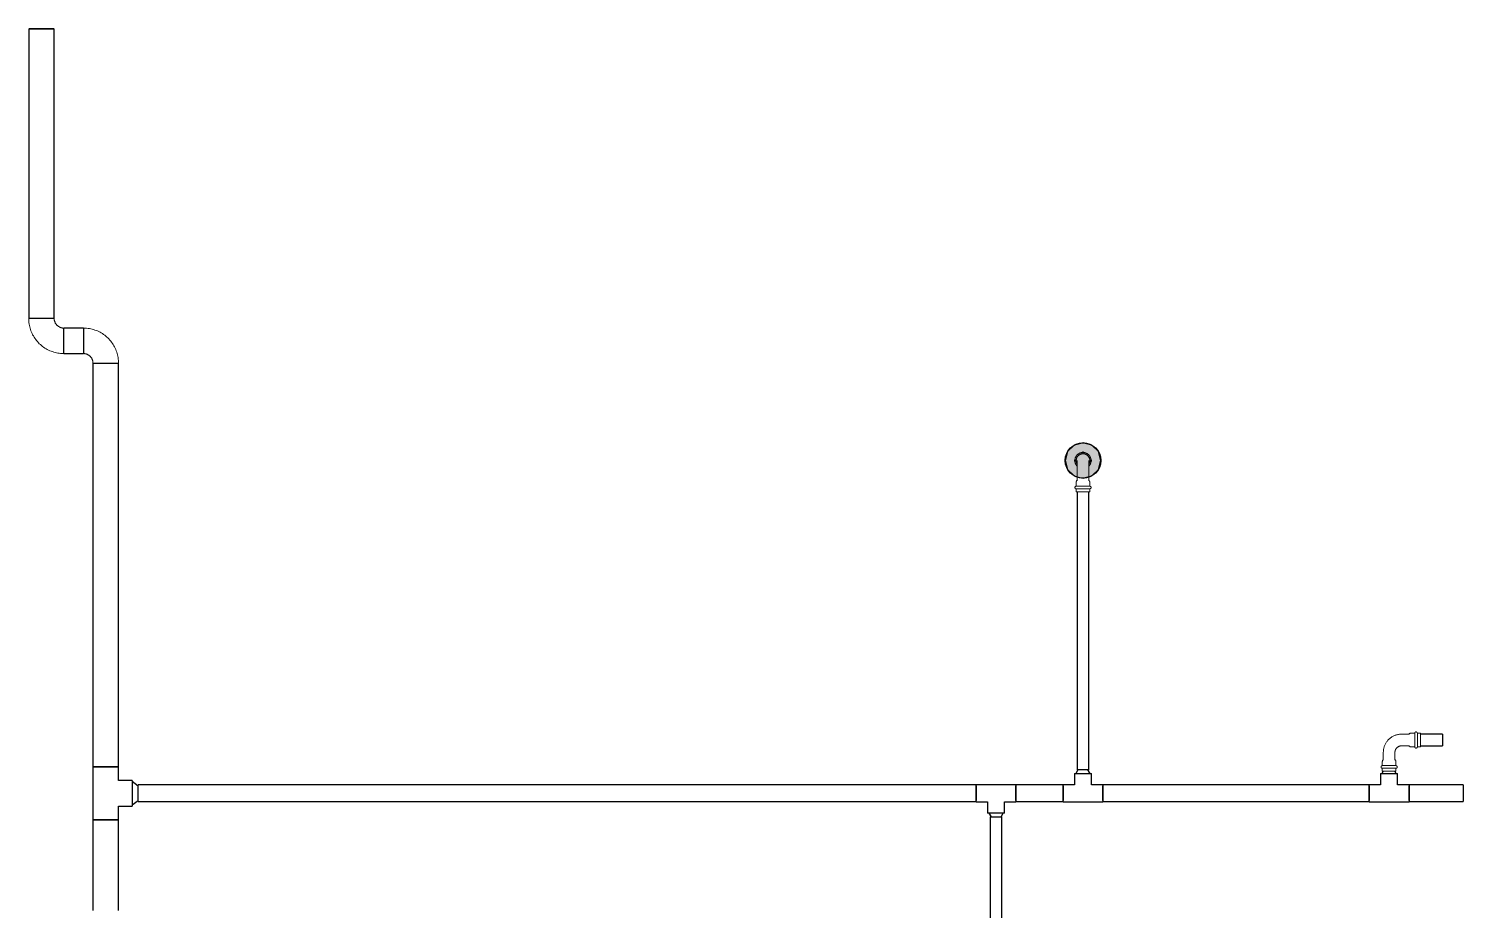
# Model space of a CAD drawing. Header units: inches. Extents: x -3327 to -1, y 8 to 1328.
# Drawn here: x -287.7 to -126, y 478.7 to 578.1 of the extents above; entities that cross this region are included whole.
import ezdxf

# ---------------------------------------------------------------- set-up
doc = ezdxf.new("R2010")
doc.units = ezdxf.units.IN
doc.header["$MEASUREMENT"] = 0
doc.layers.add('P-PIPE', color=3, linetype='Continuous', lineweight=9)
doc.layers.add('X - REF - FP', color=7, linetype='Continuous', true_color=0xb90000)

# ---------------------------------------------------------------- blocks, each defined once
blk = doc.blocks.new('Victaulic-VicPress316-Elbow 90-45deg Style P568_P571 - Standard-523083-SECOND LEVEL')
at = {"layer": 'P-PIPE'}
for p, q in [((-3178.39, 1232.42), (-3178.39, 1231.96)), ((-3178.28, 1233.46), (-3178.28, 1232.57)), ((-3176.97, 1232.57), (-3176.97, 1233.46)), ((-3176.86, 1231.96), (-3176.86, 1232.42)), ((-3177.63, 1231.96), (-3178.39, 1231.96)), ((-3178.39, 1231.67), (-3178.39, 1231.33)), ((-3177.63, 1231.67), (-3178.39, 1231.67)), ((-3178.39, 1231.33), (-3177.63, 1231.33)), ((-3176.86, 1231.96), (-3177.63, 1231.96)), ((-3176.86, 1231.67), (-3177.63, 1231.67)), ((-3177.63, 1231.33), (-3176.86, 1231.33)), ((-3176.86, 1231.33), (-3176.86, 1231.67))]:
    blk.add_line(p, q, dxfattribs=at)
at = {"layer": 'P-PIPE', "flags": 128}
for points in [[(-3177.63, 1235.77), (-3177.66, 1235.77), (-3177.7, 1235.76), (-3177.73, 1235.76), (-3177.77, 1235.76), (-3177.81, 1235.75), (-3177.84, 1235.74), (-3177.88, 1235.73), (-3177.91, 1235.72), (-3177.95, 1235.71), (-3177.98, 1235.69), (-3178.01, 1235.68), (-3178.05, 1235.66), (-3178.08, 1235.65), (-3178.11, 1235.63), (-3178.14, 1235.61), (-3178.17, 1235.59), (-3178.2, 1235.56), (-3178.23, 1235.54), (-3178.25, 1235.52), (-3178.28, 1235.49), (-3178.3, 1235.46), (-3178.33, 1235.44), (-3178.35, 1235.41), (-3178.37, 1235.38), (-3178.39, 1235.35), (-3178.41, 1235.32), (-3178.43, 1235.28), (-3178.45, 1235.25), (-3178.46, 1235.22), (-3178.48, 1235.19), (-3178.49, 1235.15), (-3178.5, 1235.12), (-3178.51, 1235.08), (-3178.52, 1235.05), (-3178.52, 1235.01), (-3178.53, 1234.97), (-3178.53, 1234.94), (-3178.54, 1234.9), (-3178.54, 1234.86), (-3178.54, 1234.83), (-3178.53, 1234.79), (-3178.53, 1234.76), (-3178.53, 1234.72), (-3178.52, 1234.68), (-3178.51, 1234.65), (-3178.5, 1234.61), (-3178.49, 1234.58), (-3178.48, 1234.54), (-3178.47, 1234.51), (-3178.45, 1234.48), (-3178.44, 1234.44), (-3178.42, 1234.41), (-3178.4, 1234.38), (-3178.38, 1234.35), (-3178.36, 1234.32), (-3178.34, 1234.29), (-3178.32, 1234.26), (-3178.29, 1234.23)], [(-3177.63, 1235.62), (-3177.66, 1235.62), (-3177.69, 1235.62), (-3177.72, 1235.62), (-3177.75, 1235.61), (-3177.78, 1235.61), (-3177.81, 1235.6), (-3177.84, 1235.59), (-3177.87, 1235.58), (-3177.9, 1235.57), (-3177.92, 1235.56), (-3177.95, 1235.55), (-3177.98, 1235.53), (-3178.01, 1235.52), (-3178.03, 1235.5), (-3178.06, 1235.49), (-3178.08, 1235.47), (-3178.11, 1235.45), (-3178.13, 1235.43), (-3178.15, 1235.41), (-3178.17, 1235.39), (-3178.2, 1235.37), (-3178.22, 1235.34), (-3178.23, 1235.32), (-3178.25, 1235.29), (-3178.27, 1235.27), (-3178.29, 1235.24), (-3178.3, 1235.22), (-3178.31, 1235.19), (-3178.33, 1235.16), (-3178.34, 1235.13), (-3178.35, 1235.1), (-3178.36, 1235.07), (-3178.37, 1235.05), (-3178.37, 1235.02), (-3178.38, 1234.99), (-3178.38, 1234.95), (-3178.39, 1234.92), (-3178.39, 1234.89), (-3178.39, 1234.86), (-3178.39, 1234.83), (-3178.39, 1234.8), (-3178.39, 1234.77), (-3178.38, 1234.74), (-3178.38, 1234.71), (-3178.37, 1234.68), (-3178.36, 1234.65), (-3178.36, 1234.62), (-3178.35, 1234.59), (-3178.33, 1234.56), (-3178.32, 1234.54), (-3178.31, 1234.51), (-3178.29, 1234.48), (-3178.28, 1234.46)], [(-3176.97, 1234.22), (-3176.95, 1234.25), (-3176.92, 1234.27), (-3176.9, 1234.3), (-3176.88, 1234.33), (-3176.86, 1234.36), (-3176.84, 1234.39), (-3176.82, 1234.42), (-3176.8, 1234.46), (-3176.79, 1234.49), (-3176.77, 1234.52), (-3176.76, 1234.56), (-3176.75, 1234.59), (-3176.74, 1234.63), (-3176.73, 1234.66), (-3176.73, 1234.7), (-3176.72, 1234.74), (-3176.72, 1234.77), (-3176.71, 1234.81), (-3176.71, 1234.85), (-3176.71, 1234.88), (-3176.72, 1234.92), (-3176.72, 1234.95), (-3176.72, 1234.99), (-3176.73, 1235.03), (-3176.74, 1235.06), (-3176.75, 1235.1), (-3176.76, 1235.13), (-3176.77, 1235.17), (-3176.78, 1235.2), (-3176.8, 1235.23), (-3176.81, 1235.27), (-3176.83, 1235.3), (-3176.85, 1235.33), (-3176.87, 1235.36), (-3176.89, 1235.39), (-3176.91, 1235.42), (-3176.93, 1235.45), (-3176.96, 1235.48), (-3176.98, 1235.5), (-3177.01, 1235.53), (-3177.04, 1235.55), (-3177.06, 1235.57), (-3177.09, 1235.6), (-3177.12, 1235.62), (-3177.15, 1235.64), (-3177.19, 1235.65), (-3177.22, 1235.67), (-3177.25, 1235.69), (-3177.29, 1235.7), (-3177.32, 1235.71), (-3177.35, 1235.73), (-3177.39, 1235.74), (-3177.42, 1235.74), (-3177.46, 1235.75), (-3177.5, 1235.76), (-3177.53, 1235.76), (-3177.57, 1235.77), (-3177.61, 1235.77), (-3177.63, 1235.77)], [(-3176.96, 1234.47), (-3176.95, 1234.49), (-3176.94, 1234.52), (-3176.92, 1234.55), (-3176.91, 1234.58), (-3176.9, 1234.61), (-3176.89, 1234.64), (-3176.88, 1234.66), (-3176.88, 1234.69), (-3176.87, 1234.72), (-3176.87, 1234.75), (-3176.86, 1234.79), (-3176.86, 1234.82), (-3176.86, 1234.85), (-3176.86, 1234.88), (-3176.86, 1234.91), (-3176.86, 1234.94), (-3176.87, 1234.97), (-3176.87, 1235), (-3176.88, 1235.03), (-3176.89, 1235.06), (-3176.89, 1235.09), (-3176.9, 1235.12), (-3176.92, 1235.15), (-3176.93, 1235.17), (-3176.94, 1235.2), (-3176.96, 1235.23), (-3176.97, 1235.25), (-3176.99, 1235.28), (-3177.01, 1235.31), (-3177.02, 1235.33), (-3177.04, 1235.35), (-3177.06, 1235.38), (-3177.09, 1235.4), (-3177.11, 1235.42), (-3177.13, 1235.44), (-3177.15, 1235.46), (-3177.18, 1235.48), (-3177.2, 1235.5), (-3177.23, 1235.51), (-3177.26, 1235.53), (-3177.28, 1235.54), (-3177.31, 1235.55), (-3177.34, 1235.57), (-3177.37, 1235.58), (-3177.4, 1235.59), (-3177.43, 1235.6), (-3177.46, 1235.6), (-3177.49, 1235.61), (-3177.52, 1235.61), (-3177.55, 1235.62), (-3177.58, 1235.62), (-3177.61, 1235.62), (-3177.63, 1235.62)], [(-3178.28, 1234.85), (-3178.28, 1234.85), (-3178.28, 1234.85), (-3178.28, 1234.84), (-3178.28, 1234.84), (-3178.28, 1234.83), (-3178.28, 1234.81), (-3178.28, 1234.8), (-3178.28, 1234.78), (-3178.28, 1234.77), (-3178.28, 1234.74), (-3178.28, 1234.72), (-3178.28, 1234.7), (-3178.28, 1234.67), (-3178.28, 1234.64), (-3178.28, 1234.61), (-3178.28, 1234.58), (-3178.28, 1234.55), (-3178.28, 1234.51), (-3178.28, 1234.47), (-3178.28, 1234.43), (-3178.28, 1234.39), (-3178.28, 1234.35), (-3178.28, 1234.31), (-3178.28, 1234.26), (-3178.28, 1234.21), (-3178.28, 1234.17), (-3178.28, 1234.12), (-3178.28, 1234.07), (-3178.28, 1234.02), (-3178.28, 1233.97), (-3178.28, 1233.91), (-3178.28, 1233.86), (-3178.28, 1233.81), (-3178.28, 1233.75), (-3178.28, 1233.7), (-3178.28, 1233.64), (-3178.28, 1233.59), (-3178.28, 1233.53), (-3178.28, 1233.48), (-3178.28, 1233.46)], [(-3176.97, 1233.46), (-3176.97, 1233.52), (-3176.97, 1233.57), (-3176.97, 1233.63), (-3176.97, 1233.68), (-3176.97, 1233.74), (-3176.97, 1233.79), (-3176.97, 1233.85), (-3176.97, 1233.9), (-3176.97, 1233.95), (-3176.97, 1234), (-3176.97, 1234.06), (-3176.97, 1234.11), (-3176.97, 1234.15), (-3176.97, 1234.2), (-3176.97, 1234.25), (-3176.97, 1234.29), (-3176.97, 1234.34), (-3176.97, 1234.38), (-3176.97, 1234.42), (-3176.97, 1234.46), (-3176.97, 1234.5), (-3176.97, 1234.54), (-3176.97, 1234.57), (-3176.97, 1234.6), (-3176.97, 1234.63), (-3176.97, 1234.66), (-3176.97, 1234.69), (-3176.97, 1234.72), (-3176.97, 1234.74), (-3176.97, 1234.76), (-3176.97, 1234.78), (-3176.97, 1234.8), (-3176.97, 1234.81), (-3176.97, 1234.82), (-3176.97, 1234.83), (-3176.97, 1234.84), (-3176.97, 1234.85), (-3176.97, 1234.85), (-3176.97, 1234.85), (-3176.97, 1234.85)], [(-3178.39, 1232.42), (-3178.39, 1232.43), (-3178.39, 1232.44), (-3178.39, 1232.45), (-3178.39, 1232.46), (-3178.39, 1232.47), (-3178.38, 1232.48), (-3178.38, 1232.49), (-3178.38, 1232.5), (-3178.37, 1232.51), (-3178.37, 1232.52), (-3178.37, 1232.53), (-3178.36, 1232.54), (-3178.36, 1232.55), (-3178.35, 1232.56), (-3178.34, 1232.57), (-3178.34, 1232.58), (-3178.33, 1232.59), (-3178.32, 1232.6), (-3178.32, 1232.6), (-3178.31, 1232.61), (-3178.3, 1232.62), (-3178.29, 1232.63), (-3178.28, 1232.63), (-3178.28, 1232.63)], [(-3176.97, 1232.63), (-3176.96, 1232.63), (-3176.95, 1232.62), (-3176.94, 1232.61), (-3176.93, 1232.61), (-3176.93, 1232.6), (-3176.92, 1232.59), (-3176.91, 1232.58), (-3176.91, 1232.57), (-3176.9, 1232.56), (-3176.9, 1232.55), (-3176.89, 1232.54), (-3176.89, 1232.53), (-3176.88, 1232.52), (-3176.88, 1232.51), (-3176.87, 1232.5), (-3176.87, 1232.49), (-3176.87, 1232.48), (-3176.86, 1232.47), (-3176.86, 1232.46), (-3176.86, 1232.45), (-3176.86, 1232.44), (-3176.86, 1232.43), (-3176.86, 1232.42), (-3176.86, 1232.42)], [(-3178.39, 1231.67), (-3178.4, 1231.67), (-3178.4, 1231.67), (-3178.41, 1231.67), (-3178.41, 1231.68), (-3178.42, 1231.68), (-3178.43, 1231.68), (-3178.43, 1231.68), (-3178.44, 1231.68), (-3178.44, 1231.68), (-3178.45, 1231.68), (-3178.45, 1231.69), (-3178.46, 1231.69), (-3178.46, 1231.69), (-3178.47, 1231.7), (-3178.47, 1231.7), (-3178.48, 1231.7), (-3178.48, 1231.71), (-3178.49, 1231.71), (-3178.49, 1231.71), (-3178.5, 1231.72), (-3178.5, 1231.72), (-3178.5, 1231.73), (-3178.51, 1231.73), (-3178.51, 1231.74), (-3178.51, 1231.74), (-3178.52, 1231.75), (-3178.52, 1231.75), (-3178.52, 1231.76), (-3178.52, 1231.76), (-3178.53, 1231.77), (-3178.53, 1231.77), (-3178.53, 1231.78), (-3178.53, 1231.78), (-3178.53, 1231.79), (-3178.53, 1231.79), (-3178.54, 1231.8), (-3178.54, 1231.81), (-3178.54, 1231.81), (-3178.54, 1231.82), (-3178.54, 1231.82), (-3178.54, 1231.83), (-3178.54, 1231.83), (-3178.54, 1231.84), (-3178.53, 1231.85), (-3178.53, 1231.85), (-3178.53, 1231.86), (-3178.53, 1231.86), (-3178.53, 1231.87), (-3178.53, 1231.87), (-3178.52, 1231.88), (-3178.52, 1231.88), (-3178.52, 1231.89), (-3178.52, 1231.89), (-3178.51, 1231.9), (-3178.51, 1231.9), (-3178.51, 1231.91), (-3178.5, 1231.91), (-3178.5, 1231.92), (-3178.49, 1231.92), (-3178.49, 1231.93), (-3178.49, 1231.93), (-3178.48, 1231.93), (-3178.48, 1231.94), (-3178.47, 1231.94), (-3178.47, 1231.94), (-3178.46, 1231.95), (-3178.46, 1231.95), (-3178.45, 1231.95), (-3178.45, 1231.95), (-3178.44, 1231.96), (-3178.43, 1231.96), (-3178.43, 1231.96), (-3178.42, 1231.96), (-3178.42, 1231.96), (-3178.41, 1231.96), (-3178.41, 1231.96), (-3178.4, 1231.96), (-3178.39, 1231.96), (-3178.39, 1231.96)], [(-3177.63, 1231.96), (-3177.66, 1231.96), (-3177.69, 1231.96), (-3177.72, 1231.96), (-3177.75, 1231.96), (-3177.78, 1231.96), (-3177.81, 1231.96), (-3177.84, 1231.96), (-3177.87, 1231.96), (-3177.9, 1231.96), (-3177.92, 1231.96), (-3177.95, 1231.96), (-3177.98, 1231.96), (-3178.01, 1231.96), (-3178.03, 1231.96), (-3178.06, 1231.96), (-3178.08, 1231.96), (-3178.11, 1231.96), (-3178.13, 1231.96), (-3178.15, 1231.96), (-3178.17, 1231.96), (-3178.2, 1231.96), (-3178.22, 1231.96), (-3178.23, 1231.96), (-3178.25, 1231.96), (-3178.27, 1231.96), (-3178.29, 1231.96), (-3178.3, 1231.96), (-3178.31, 1231.96), (-3178.33, 1231.96), (-3178.34, 1231.96), (-3178.35, 1231.96), (-3178.36, 1231.96), (-3178.37, 1231.96), (-3178.37, 1231.96), (-3178.38, 1231.96), (-3178.38, 1231.96), (-3178.39, 1231.96), (-3178.39, 1231.96), (-3178.39, 1231.96), (-3178.39, 1231.96)], [(-3178.39, 1231.96), (-3178.39, 1231.96), (-3178.39, 1231.96), (-3178.39, 1231.96), (-3178.38, 1231.96), (-3178.38, 1231.96), (-3178.37, 1231.96), (-3178.36, 1231.96), (-3178.35, 1231.96)], [(-3178.35, 1231.67), (-3178.36, 1231.67), (-3178.37, 1231.67), (-3178.37, 1231.67), (-3178.38, 1231.67), (-3178.38, 1231.67), (-3178.39, 1231.67), (-3178.39, 1231.67), (-3178.39, 1231.67), (-3178.39, 1231.67)], [(-3178.39, 1231.67), (-3178.39, 1231.67), (-3178.39, 1231.67), (-3178.39, 1231.67), (-3178.38, 1231.67), (-3178.38, 1231.67), (-3178.37, 1231.67), (-3178.36, 1231.67), (-3178.35, 1231.67), (-3178.34, 1231.67), (-3178.33, 1231.67), (-3178.32, 1231.67), (-3178.3, 1231.67), (-3178.29, 1231.67), (-3178.27, 1231.67), (-3178.26, 1231.67), (-3178.24, 1231.67), (-3178.22, 1231.67), (-3178.2, 1231.67), (-3178.18, 1231.67), (-3178.16, 1231.67), (-3178.14, 1231.67), (-3178.11, 1231.67), (-3178.09, 1231.67), (-3178.06, 1231.67), (-3178.04, 1231.67), (-3178.01, 1231.67), (-3177.99, 1231.67), (-3177.96, 1231.67), (-3177.93, 1231.67), (-3177.9, 1231.67), (-3177.87, 1231.67), (-3177.84, 1231.67), (-3177.82, 1231.67), (-3177.79, 1231.67), (-3177.76, 1231.67), (-3177.72, 1231.67), (-3177.69, 1231.67), (-3177.66, 1231.67), (-3177.63, 1231.67), (-3177.63, 1231.67)], [(-3176.86, 1231.96), (-3176.86, 1231.96), (-3176.86, 1231.96), (-3176.86, 1231.96), (-3176.87, 1231.96), (-3176.87, 1231.96), (-3176.88, 1231.96), (-3176.89, 1231.96), (-3176.9, 1231.96), (-3176.91, 1231.96), (-3176.92, 1231.96), (-3176.93, 1231.96), (-3176.95, 1231.96), (-3176.96, 1231.96), (-3176.98, 1231.96), (-3176.99, 1231.96), (-3177.01, 1231.96), (-3177.03, 1231.96), (-3177.05, 1231.96), (-3177.07, 1231.96), (-3177.09, 1231.96), (-3177.11, 1231.96), (-3177.14, 1231.96), (-3177.16, 1231.96), (-3177.19, 1231.96), (-3177.21, 1231.96), (-3177.24, 1231.96), (-3177.26, 1231.96), (-3177.29, 1231.96), (-3177.32, 1231.96), (-3177.35, 1231.96), (-3177.38, 1231.96), (-3177.41, 1231.96), (-3177.43, 1231.96), (-3177.46, 1231.96), (-3177.49, 1231.96), (-3177.53, 1231.96), (-3177.56, 1231.96), (-3177.59, 1231.96), (-3177.62, 1231.96), (-3177.63, 1231.96)], [(-3177.63, 1231.67), (-3177.59, 1231.67), (-3177.56, 1231.67), (-3177.53, 1231.67), (-3177.5, 1231.67), (-3177.47, 1231.67), (-3177.44, 1231.67), (-3177.41, 1231.67), (-3177.38, 1231.67), (-3177.35, 1231.67), (-3177.33, 1231.67), (-3177.3, 1231.67), (-3177.27, 1231.67), (-3177.24, 1231.67), (-3177.22, 1231.67), (-3177.19, 1231.67), (-3177.17, 1231.67), (-3177.14, 1231.67), (-3177.12, 1231.67), (-3177.1, 1231.67), (-3177.08, 1231.67), (-3177.05, 1231.67), (-3177.03, 1231.67), (-3177.02, 1231.67), (-3177, 1231.67), (-3176.98, 1231.67), (-3176.96, 1231.67), (-3176.95, 1231.67), (-3176.94, 1231.67), (-3176.92, 1231.67), (-3176.91, 1231.67), (-3176.9, 1231.67), (-3176.89, 1231.67), (-3176.88, 1231.67), (-3176.88, 1231.67), (-3176.87, 1231.67), (-3176.87, 1231.67), (-3176.86, 1231.67), (-3176.86, 1231.67), (-3176.86, 1231.67), (-3176.86, 1231.67)], [(-3176.9, 1231.96), (-3176.89, 1231.96), (-3176.88, 1231.96), (-3176.88, 1231.96), (-3176.87, 1231.96), (-3176.87, 1231.96), (-3176.86, 1231.96), (-3176.86, 1231.96), (-3176.86, 1231.96), (-3176.86, 1231.96)], [(-3176.86, 1231.67), (-3176.86, 1231.67), (-3176.86, 1231.67), (-3176.86, 1231.67), (-3176.87, 1231.67), (-3176.87, 1231.67), (-3176.88, 1231.67), (-3176.89, 1231.67), (-3176.9, 1231.67)], [(-3176.86, 1231.96), (-3176.85, 1231.96), (-3176.85, 1231.96), (-3176.84, 1231.96), (-3176.84, 1231.96), (-3176.83, 1231.96), (-3176.82, 1231.96), (-3176.82, 1231.96), (-3176.81, 1231.96), (-3176.81, 1231.96), (-3176.8, 1231.95), (-3176.8, 1231.95), (-3176.79, 1231.95), (-3176.79, 1231.95), (-3176.78, 1231.94), (-3176.78, 1231.94), (-3176.77, 1231.94), (-3176.77, 1231.93), (-3176.76, 1231.93), (-3176.76, 1231.92), (-3176.75, 1231.92), (-3176.75, 1231.92), (-3176.75, 1231.91), (-3176.74, 1231.91), (-3176.74, 1231.9), (-3176.74, 1231.9), (-3176.73, 1231.89), (-3176.73, 1231.89), (-3176.73, 1231.88), (-3176.73, 1231.88), (-3176.72, 1231.87), (-3176.72, 1231.87), (-3176.72, 1231.86), (-3176.72, 1231.85), (-3176.72, 1231.85), (-3176.72, 1231.84), (-3176.71, 1231.84), (-3176.71, 1231.83), (-3176.71, 1231.83), (-3176.71, 1231.82), (-3176.71, 1231.81), (-3176.71, 1231.81), (-3176.71, 1231.8), (-3176.71, 1231.8), (-3176.72, 1231.79), (-3176.72, 1231.79), (-3176.72, 1231.78), (-3176.72, 1231.77), (-3176.72, 1231.77), (-3176.72, 1231.76), (-3176.73, 1231.76), (-3176.73, 1231.75), (-3176.73, 1231.75), (-3176.73, 1231.74), (-3176.74, 1231.74), (-3176.74, 1231.73), (-3176.74, 1231.73), (-3176.75, 1231.72), (-3176.75, 1231.72), (-3176.76, 1231.72), (-3176.76, 1231.71), (-3176.76, 1231.71), (-3176.77, 1231.7), (-3176.77, 1231.7), (-3176.78, 1231.7), (-3176.78, 1231.69), (-3176.79, 1231.69), (-3176.79, 1231.69), (-3176.8, 1231.69), (-3176.8, 1231.68), (-3176.81, 1231.68), (-3176.82, 1231.68), (-3176.82, 1231.68), (-3176.83, 1231.68), (-3176.83, 1231.68), (-3176.84, 1231.67), (-3176.84, 1231.67), (-3176.85, 1231.67), (-3176.86, 1231.67), (-3176.86, 1231.67)]]:
    blk.add_lwpolyline(points, dxfattribs=at)
blk = doc.blocks.new('Victaulic-VicPress316-Elbow 90-45deg Style P568_P571 - Standard-V1-SECOND LEVEL')
at = {"layer": 'P-PIPE'}
for p, q in [((-0.77, 3.52), (-0.77, 3.18)), ((0.77, 3.52), (-0.77, 3.52)), ((0.77, 3.18), (0.77, 3.52)), ((-0.77, 3.18), (0.77, 3.18)), ((-0.77, 2.89), (-0.77, 2.44)), ((-0.77, 2.89), (0.77, 2.89)), ((-0.66, 2.28), (-0.66, 1.39)), ((0.66, 1.39), (0.66, 2.28)), ((0.77, 2.44), (0.77, 2.89)), ((-3.18, 0.77), (-3.52, 0.77)), ((-3.52, 0.77), (-3.52, -0.77)), ((-3.18, -0.77), (-3.18, 0.77)), ((-2.44, 0.77), (-2.89, 0.77)), ((-2.89, -0.77), (-2.89, 0.77)), ((-1.39, 0.66), (-2.28, 0.66)), ((-3.52, -0.77), (-3.18, -0.77)), ((-2.89, -0.77), (-2.44, -0.77)), ((-2.28, -0.66), (-1.39, -0.66))]:
    blk.add_line(p, q, dxfattribs=at)
at = {"layer": 'P-PIPE', "flags": 128}
for points in [[(-0.77, 2.89), (-0.77, 2.89), (-0.78, 2.89), (-0.78, 2.89), (-0.79, 2.89), (-0.8, 2.89), (-0.8, 2.89), (-0.81, 2.9), (-0.81, 2.9), (-0.82, 2.9), (-0.82, 2.9), (-0.83, 2.9), (-0.83, 2.91), (-0.84, 2.91), (-0.84, 2.91), (-0.85, 2.92), (-0.85, 2.92), (-0.86, 2.92), (-0.86, 2.93), (-0.87, 2.93), (-0.87, 2.93), (-0.87, 2.94), (-0.88, 2.94), (-0.88, 2.95), (-0.89, 2.95), (-0.89, 2.96), (-0.89, 2.96), (-0.89, 2.97), (-0.9, 2.97), (-0.9, 2.98), (-0.9, 2.98), (-0.9, 2.99), (-0.91, 2.99), (-0.91, 3), (-0.91, 3.01), (-0.91, 3.01), (-0.91, 3.02), (-0.91, 3.02), (-0.91, 3.03), (-0.91, 3.03), (-0.91, 3.04), (-0.91, 3.05), (-0.91, 3.05), (-0.91, 3.06), (-0.91, 3.06), (-0.91, 3.07), (-0.91, 3.07), (-0.91, 3.08), (-0.9, 3.09), (-0.9, 3.09), (-0.9, 3.1), (-0.9, 3.1), (-0.89, 3.11), (-0.89, 3.11), (-0.89, 3.12), (-0.88, 3.12), (-0.88, 3.13), (-0.88, 3.13), (-0.87, 3.14), (-0.87, 3.14), (-0.86, 3.14), (-0.86, 3.15), (-0.86, 3.15), (-0.85, 3.15), (-0.85, 3.16), (-0.84, 3.16), (-0.84, 3.16), (-0.83, 3.17), (-0.83, 3.17), (-0.82, 3.17), (-0.82, 3.17), (-0.81, 3.17), (-0.8, 3.18), (-0.8, 3.18), (-0.79, 3.18), (-0.79, 3.18), (-0.78, 3.18), (-0.78, 3.18), (-0.77, 3.18), (-0.77, 3.18)], [(0.77, 3.18), (0.77, 3.18), (0.76, 3.18), (0.76, 3.18), (0.76, 3.18), (0.75, 3.18), (0.74, 3.18), (0.74, 3.18), (0.73, 3.18), (0.72, 3.18), (0.71, 3.18), (0.69, 3.18), (0.68, 3.18), (0.67, 3.18), (0.65, 3.18), (0.63, 3.18), (0.61, 3.18), (0.6, 3.18), (0.58, 3.18), (0.56, 3.18), (0.53, 3.18), (0.51, 3.18), (0.49, 3.18), (0.46, 3.18), (0.44, 3.18), (0.41, 3.18), (0.39, 3.18), (0.36, 3.18), (0.33, 3.18), (0.31, 3.18), (0.28, 3.18), (0.25, 3.18), (0.22, 3.18), (0.19, 3.18), (0.16, 3.18), (0.13, 3.18), (0.1, 3.18), (0.07, 3.18), (0.04, 3.18), (0.01, 3.18), (-0.02, 3.18), (-0.05, 3.18), (-0.08, 3.18), (-0.11, 3.18), (-0.14, 3.18), (-0.17, 3.18), (-0.2, 3.18), (-0.23, 3.18), (-0.26, 3.18), (-0.29, 3.18), (-0.32, 3.18), (-0.35, 3.18), (-0.37, 3.18), (-0.4, 3.18), (-0.43, 3.18), (-0.45, 3.18), (-0.48, 3.18), (-0.5, 3.18), (-0.52, 3.18), (-0.54, 3.18), (-0.57, 3.18), (-0.59, 3.18), (-0.6, 3.18), (-0.62, 3.18), (-0.64, 3.18), (-0.66, 3.18), (-0.67, 3.18), (-0.69, 3.18), (-0.7, 3.18), (-0.71, 3.18), (-0.72, 3.18), (-0.73, 3.18), (-0.74, 3.18), (-0.75, 3.18), (-0.75, 3.18), (-0.76, 3.18), (-0.76, 3.18), (-0.77, 3.18), (-0.77, 3.18), (-0.77, 3.18)], [(-0.77, 3.18), (-0.77, 3.18), (-0.76, 3.18), (-0.76, 3.18), (-0.76, 3.18), (-0.75, 3.18), (-0.74, 3.18), (-0.74, 3.18), (-0.73, 3.18)], [(-0.77, 2.89), (-0.77, 2.89), (-0.76, 2.89), (-0.76, 2.89), (-0.76, 2.89), (-0.75, 2.89), (-0.74, 2.89), (-0.74, 2.89), (-0.73, 2.89), (-0.72, 2.89), (-0.71, 2.89), (-0.69, 2.89), (-0.68, 2.89), (-0.67, 2.89), (-0.65, 2.89), (-0.63, 2.89), (-0.61, 2.89), (-0.6, 2.89), (-0.58, 2.89), (-0.56, 2.89), (-0.53, 2.89), (-0.51, 2.89), (-0.49, 2.89), (-0.46, 2.89), (-0.44, 2.89), (-0.41, 2.89), (-0.39, 2.89), (-0.36, 2.89), (-0.33, 2.89), (-0.31, 2.89), (-0.28, 2.89), (-0.25, 2.89), (-0.22, 2.89), (-0.19, 2.89), (-0.16, 2.89), (-0.13, 2.89), (-0.1, 2.89), (-0.07, 2.89), (-0.04, 2.89), (-0.01, 2.89), (0.02, 2.89), (0.05, 2.89), (0.08, 2.89), (0.11, 2.89), (0.14, 2.89), (0.17, 2.89), (0.2, 2.89), (0.23, 2.89), (0.26, 2.89), (0.29, 2.89), (0.32, 2.89), (0.35, 2.89), (0.37, 2.89), (0.4, 2.89), (0.43, 2.89), (0.45, 2.89), (0.48, 2.89), (0.5, 2.89), (0.52, 2.89), (0.54, 2.89), (0.57, 2.89), (0.59, 2.89), (0.6, 2.89), (0.62, 2.89), (0.64, 2.89), (0.66, 2.89), (0.67, 2.89), (0.69, 2.89), (0.7, 2.89), (0.71, 2.89), (0.72, 2.89), (0.73, 2.89), (0.74, 2.89), (0.75, 2.89), (0.75, 2.89), (0.76, 2.89), (0.76, 2.89), (0.77, 2.89), (0.77, 2.89), (0.77, 2.89)], [(-0.72, 2.89), (-0.73, 2.89), (-0.74, 2.89), (-0.75, 2.89), (-0.75, 2.89), (-0.76, 2.89), (-0.76, 2.89), (-0.77, 2.89), (-0.77, 2.89), (-0.77, 2.89)], [(-0.66, 2.22), (-0.67, 2.23), (-0.67, 2.23), (-0.68, 2.24), (-0.69, 2.25), (-0.7, 2.26), (-0.7, 2.27), (-0.71, 2.27), (-0.72, 2.28), (-0.72, 2.29), (-0.73, 2.3), (-0.73, 2.31), (-0.74, 2.32), (-0.74, 2.33), (-0.75, 2.34), (-0.75, 2.35), (-0.76, 2.36), (-0.76, 2.37), (-0.76, 2.38), (-0.76, 2.39), (-0.76, 2.4), (-0.77, 2.42), (-0.77, 2.43), (-0.77, 2.44), (-0.77, 2.44)], [(0.77, 2.44), (0.77, 2.43), (0.77, 2.42), (0.76, 2.41), (0.76, 2.4), (0.76, 2.38), (0.76, 2.37), (0.76, 2.36), (0.75, 2.35), (0.75, 2.34), (0.74, 2.33), (0.74, 2.32), (0.74, 2.31), (0.73, 2.3), (0.72, 2.29), (0.72, 2.29), (0.71, 2.28), (0.71, 2.27), (0.7, 2.26), (0.69, 2.25), (0.68, 2.24), (0.68, 2.24), (0.67, 2.23), (0.66, 2.22), (0.66, 2.22)], [(0.72, 3.18), (0.73, 3.18), (0.74, 3.18), (0.75, 3.18), (0.75, 3.18), (0.76, 3.18), (0.76, 3.18), (0.77, 3.18), (0.77, 3.18), (0.77, 3.18)], [(0.77, 2.89), (0.77, 2.89), (0.76, 2.89), (0.76, 2.89), (0.76, 2.89), (0.75, 2.89), (0.74, 2.89), (0.74, 2.89), (0.73, 2.89)], [(0.77, 3.18), (0.77, 3.18), (0.78, 3.18), (0.78, 3.18), (0.79, 3.18), (0.8, 3.18), (0.8, 3.18), (0.81, 3.18), (0.81, 3.17), (0.82, 3.17), (0.82, 3.17), (0.83, 3.17), (0.83, 3.17), (0.84, 3.16), (0.84, 3.16), (0.85, 3.16), (0.85, 3.15), (0.86, 3.15), (0.86, 3.15), (0.87, 3.14), (0.87, 3.14), (0.87, 3.13), (0.88, 3.13), (0.88, 3.12), (0.89, 3.12), (0.89, 3.11), (0.89, 3.11), (0.89, 3.1), (0.9, 3.1), (0.9, 3.09), (0.9, 3.09), (0.9, 3.08), (0.91, 3.08), (0.91, 3.07), (0.91, 3.07), (0.91, 3.06), (0.91, 3.05), (0.91, 3.05), (0.91, 3.04), (0.91, 3.04), (0.91, 3.03), (0.91, 3.03), (0.91, 3.02), (0.91, 3.01), (0.91, 3.01), (0.91, 3), (0.91, 3), (0.91, 2.99), (0.9, 2.99), (0.9, 2.98), (0.9, 2.98), (0.9, 2.97), (0.89, 2.97), (0.89, 2.96), (0.89, 2.96), (0.88, 2.95), (0.88, 2.95), (0.88, 2.94), (0.87, 2.94), (0.87, 2.93), (0.86, 2.93), (0.86, 2.92), (0.86, 2.92), (0.85, 2.92), (0.85, 2.91), (0.84, 2.91), (0.84, 2.91), (0.83, 2.91), (0.83, 2.9), (0.82, 2.9), (0.82, 2.9), (0.81, 2.9), (0.8, 2.9), (0.8, 2.89), (0.79, 2.89), (0.79, 2.89), (0.78, 2.89), (0.78, 2.89), (0.77, 2.89), (0.77, 2.89)], [(-3.18, 0.77), (-3.18, 0.77), (-3.18, 0.78), (-3.18, 0.78), (-3.18, 0.79), (-3.18, 0.8), (-3.18, 0.8), (-3.18, 0.81), (-3.17, 0.81), (-3.17, 0.82), (-3.17, 0.82), (-3.17, 0.83), (-3.17, 0.83), (-3.16, 0.84), (-3.16, 0.84), (-3.16, 0.85), (-3.15, 0.85), (-3.15, 0.86), (-3.15, 0.86), (-3.14, 0.87), (-3.14, 0.87), (-3.13, 0.87), (-3.13, 0.88), (-3.12, 0.88), (-3.12, 0.89), (-3.11, 0.89), (-3.11, 0.89), (-3.1, 0.89), (-3.1, 0.9), (-3.09, 0.9), (-3.09, 0.9), (-3.08, 0.9), (-3.08, 0.91), (-3.07, 0.91), (-3.07, 0.91), (-3.06, 0.91), (-3.05, 0.91), (-3.05, 0.91), (-3.04, 0.91), (-3.04, 0.91), (-3.03, 0.91), (-3.03, 0.91), (-3.02, 0.91), (-3.01, 0.91), (-3.01, 0.91), (-3, 0.91), (-3, 0.91), (-2.99, 0.91), (-2.99, 0.9), (-2.98, 0.9), (-2.98, 0.9), (-2.97, 0.9), (-2.97, 0.89), (-2.96, 0.89), (-2.96, 0.89), (-2.95, 0.88), (-2.95, 0.88), (-2.94, 0.88), (-2.94, 0.87), (-2.93, 0.87), (-2.93, 0.86), (-2.92, 0.86), (-2.92, 0.86), (-2.92, 0.85), (-2.91, 0.85), (-2.91, 0.84), (-2.91, 0.84), (-2.91, 0.83), (-2.9, 0.83), (-2.9, 0.82), (-2.9, 0.82), (-2.9, 0.81), (-2.9, 0.8), (-2.89, 0.8), (-2.89, 0.79), (-2.89, 0.79), (-2.89, 0.78), (-2.89, 0.78), (-2.89, 0.77), (-2.89, 0.77)], [(-3.18, 0.77), (-3.18, 0.77), (-3.18, 0.76), (-3.18, 0.76), (-3.18, 0.76), (-3.18, 0.75), (-3.18, 0.74), (-3.18, 0.74), (-3.18, 0.73), (-3.18, 0.72), (-3.18, 0.71), (-3.18, 0.69), (-3.18, 0.68), (-3.18, 0.67), (-3.18, 0.65), (-3.18, 0.63), (-3.18, 0.61), (-3.18, 0.6), (-3.18, 0.58), (-3.18, 0.56), (-3.18, 0.53), (-3.18, 0.51), (-3.18, 0.49), (-3.18, 0.46), (-3.18, 0.44), (-3.18, 0.41), (-3.18, 0.39), (-3.18, 0.36), (-3.18, 0.33), (-3.18, 0.31), (-3.18, 0.28), (-3.18, 0.25), (-3.18, 0.22), (-3.18, 0.19), (-3.18, 0.16), (-3.18, 0.13), (-3.18, 0.1), (-3.18, 0.07), (-3.18, 0.04), (-3.18, 0.01), (-3.18, -0.02), (-3.18, -0.05), (-3.18, -0.08), (-3.18, -0.11), (-3.18, -0.14), (-3.18, -0.17), (-3.18, -0.2), (-3.18, -0.23), (-3.18, -0.26), (-3.18, -0.29), (-3.18, -0.32), (-3.18, -0.35), (-3.18, -0.37), (-3.18, -0.4), (-3.18, -0.43), (-3.18, -0.45), (-3.18, -0.48), (-3.18, -0.5), (-3.18, -0.52), (-3.18, -0.54), (-3.18, -0.57), (-3.18, -0.59), (-3.18, -0.6), (-3.18, -0.62), (-3.18, -0.64), (-3.18, -0.66), (-3.18, -0.67), (-3.18, -0.69), (-3.18, -0.7), (-3.18, -0.71), (-3.18, -0.72), (-3.18, -0.73), (-3.18, -0.74), (-3.18, -0.75), (-3.18, -0.75), (-3.18, -0.76), (-3.18, -0.76), (-3.18, -0.77), (-3.18, -0.77), (-3.18, -0.77)], [(-3.18, 0.72), (-3.18, 0.73), (-3.18, 0.74), (-3.18, 0.75), (-3.18, 0.75), (-3.18, 0.76), (-3.18, 0.76), (-3.18, 0.77), (-3.18, 0.77), (-3.18, 0.77)], [(-2.89, -0.77), (-2.89, -0.77), (-2.89, -0.76), (-2.89, -0.76), (-2.89, -0.76), (-2.89, -0.75), (-2.89, -0.74), (-2.89, -0.74), (-2.89, -0.73), (-2.89, -0.72), (-2.89, -0.71), (-2.89, -0.69), (-2.89, -0.68), (-2.89, -0.67), (-2.89, -0.65), (-2.89, -0.63), (-2.89, -0.61), (-2.89, -0.6), (-2.89, -0.58), (-2.89, -0.56), (-2.89, -0.53), (-2.89, -0.51), (-2.89, -0.49), (-2.89, -0.46), (-2.89, -0.44), (-2.89, -0.41), (-2.89, -0.39), (-2.89, -0.36), (-2.89, -0.33), (-2.89, -0.31), (-2.89, -0.28), (-2.89, -0.25), (-2.89, -0.22), (-2.89, -0.19), (-2.89, -0.16), (-2.89, -0.13), (-2.89, -0.1), (-2.89, -0.07), (-2.89, -0.04), (-2.89, -0.01), (-2.89, 0.02), (-2.89, 0.05), (-2.89, 0.08), (-2.89, 0.11), (-2.89, 0.14), (-2.89, 0.17), (-2.89, 0.2), (-2.89, 0.23), (-2.89, 0.26), (-2.89, 0.29), (-2.89, 0.32), (-2.89, 0.35), (-2.89, 0.37), (-2.89, 0.4), (-2.89, 0.43), (-2.89, 0.45), (-2.89, 0.48), (-2.89, 0.5), (-2.89, 0.52), (-2.89, 0.54), (-2.89, 0.57), (-2.89, 0.59), (-2.89, 0.6), (-2.89, 0.62), (-2.89, 0.64), (-2.89, 0.66), (-2.89, 0.67), (-2.89, 0.69), (-2.89, 0.7), (-2.89, 0.71), (-2.89, 0.72), (-2.89, 0.73), (-2.89, 0.74), (-2.89, 0.75), (-2.89, 0.75), (-2.89, 0.76), (-2.89, 0.76), (-2.89, 0.77), (-2.89, 0.77), (-2.89, 0.77)], [(-2.89, 0.77), (-2.89, 0.77), (-2.89, 0.76), (-2.89, 0.76), (-2.89, 0.76), (-2.89, 0.75), (-2.89, 0.74), (-2.89, 0.74), (-2.89, 0.73)], [(-2.44, 0.77), (-2.43, 0.77), (-2.42, 0.77), (-2.41, 0.76), (-2.4, 0.76), (-2.38, 0.76), (-2.37, 0.76), (-2.36, 0.76), (-2.35, 0.75), (-2.34, 0.75), (-2.33, 0.74), (-2.32, 0.74), (-2.31, 0.74), (-2.3, 0.73), (-2.29, 0.72), (-2.29, 0.72), (-2.28, 0.71), (-2.27, 0.71), (-2.26, 0.7), (-2.25, 0.69), (-2.24, 0.68), (-2.24, 0.68), (-2.23, 0.67), (-2.22, 0.66), (-2.22, 0.66)], [(-0.66, 1.39), (-0.66, 1.36), (-0.66, 1.33), (-0.66, 1.3), (-0.67, 1.28), (-0.67, 1.25), (-0.68, 1.22), (-0.69, 1.19), (-0.69, 1.16), (-0.7, 1.13), (-0.72, 1.11), (-0.73, 1.08), (-0.74, 1.05), (-0.75, 1.03), (-0.77, 1), (-0.79, 0.98), (-0.8, 0.95), (-0.82, 0.93), (-0.84, 0.91), (-0.86, 0.89), (-0.88, 0.87), (-0.9, 0.85), (-0.92, 0.83), (-0.95, 0.81), (-0.97, 0.79), (-1, 0.77), (-1.02, 0.76), (-1.05, 0.74), (-1.07, 0.73), (-1.1, 0.72), (-1.13, 0.71), (-1.15, 0.7), (-1.18, 0.69), (-1.21, 0.68), (-1.24, 0.67), (-1.27, 0.67), (-1.3, 0.66), (-1.33, 0.66), (-1.36, 0.66), (-1.39, 0.66), (-1.39, 0.66)], [(-1.39, -0.66), (-1.31, -0.66), (-1.23, -0.65), (-1.15, -0.64), (-1.07, -0.63), (-0.99, -0.62), (-0.91, -0.6), (-0.83, -0.58), (-0.75, -0.55), (-0.67, -0.53), (-0.59, -0.5), (-0.52, -0.46), (-0.45, -0.43), (-0.37, -0.39), (-0.3, -0.34), (-0.24, -0.3), (-0.17, -0.25), (-0.1, -0.2), (-0.04, -0.15), (0.02, -0.09), (0.08, -0.04), (0.13, 0.02), (0.19, 0.09), (0.24, 0.15), (0.29, 0.22), (0.33, 0.29), (0.38, 0.35), (0.42, 0.43), (0.45, 0.5), (0.49, 0.57), (0.52, 0.65), (0.55, 0.73), (0.57, 0.81), (0.59, 0.88), (0.61, 0.96), (0.63, 1.04), (0.64, 1.13), (0.65, 1.21), (0.65, 1.29), (0.66, 1.37), (0.66, 1.39)], [(-3.18, -0.77), (-3.18, -0.77), (-3.18, -0.76), (-3.18, -0.76), (-3.18, -0.76), (-3.18, -0.75), (-3.18, -0.74), (-3.18, -0.74), (-3.18, -0.73)], [(-2.89, -0.77), (-2.89, -0.77), (-2.89, -0.78), (-2.89, -0.78), (-2.89, -0.79), (-2.89, -0.8), (-2.89, -0.8), (-2.9, -0.81), (-2.9, -0.81), (-2.9, -0.82), (-2.9, -0.82), (-2.9, -0.83), (-2.91, -0.83), (-2.91, -0.84), (-2.91, -0.84), (-2.92, -0.85), (-2.92, -0.85), (-2.92, -0.86), (-2.93, -0.86), (-2.93, -0.87), (-2.93, -0.87), (-2.94, -0.87), (-2.94, -0.88), (-2.95, -0.88), (-2.95, -0.89), (-2.96, -0.89), (-2.96, -0.89), (-2.97, -0.89), (-2.97, -0.9), (-2.98, -0.9), (-2.98, -0.9), (-2.99, -0.9), (-2.99, -0.91), (-3, -0.91), (-3.01, -0.91), (-3.01, -0.91), (-3.02, -0.91), (-3.02, -0.91), (-3.03, -0.91), (-3.03, -0.91), (-3.04, -0.91), (-3.05, -0.91), (-3.05, -0.91), (-3.06, -0.91), (-3.06, -0.91), (-3.07, -0.91), (-3.07, -0.91), (-3.08, -0.91), (-3.09, -0.9), (-3.09, -0.9), (-3.1, -0.9), (-3.1, -0.9), (-3.11, -0.89), (-3.11, -0.89), (-3.12, -0.89), (-3.12, -0.88), (-3.13, -0.88), (-3.13, -0.88), (-3.14, -0.87), (-3.14, -0.87), (-3.14, -0.86), (-3.15, -0.86), (-3.15, -0.86), (-3.15, -0.85), (-3.16, -0.85), (-3.16, -0.84), (-3.16, -0.84), (-3.17, -0.83), (-3.17, -0.83), (-3.17, -0.82), (-3.17, -0.82), (-3.17, -0.81), (-3.18, -0.8), (-3.18, -0.8), (-3.18, -0.79), (-3.18, -0.79), (-3.18, -0.78), (-3.18, -0.78), (-3.18, -0.77), (-3.18, -0.77)], [(-2.89, -0.72), (-2.89, -0.73), (-2.89, -0.74), (-2.89, -0.75), (-2.89, -0.75), (-2.89, -0.76), (-2.89, -0.76), (-2.89, -0.77), (-2.89, -0.77), (-2.89, -0.77)], [(-2.22, -0.66), (-2.23, -0.67), (-2.23, -0.67), (-2.24, -0.68), (-2.25, -0.69), (-2.26, -0.7), (-2.27, -0.7), (-2.27, -0.71), (-2.28, -0.72), (-2.29, -0.72), (-2.3, -0.73), (-2.31, -0.73), (-2.32, -0.74), (-2.33, -0.74), (-2.34, -0.75), (-2.35, -0.75), (-2.36, -0.76), (-2.37, -0.76), (-2.38, -0.76), (-2.39, -0.76), (-2.4, -0.76), (-2.42, -0.77), (-2.43, -0.77), (-2.44, -0.77), (-2.44, -0.77)]]:
    blk.add_lwpolyline(points, dxfattribs=at)
blk = doc.blocks.new('Elbow - Welded - Generic - Standard-1127339-SECOND LEVEL')
at = {"layer": 'P-PIPE'}
for p, q in [((-1.39, 2.52), (-1.25, 2.52)), ((-1.24, 2.52), (-1.02, 2.52)), ((-1.02, 2.52), (-0.72, 2.52)), ((-0.72, 2.52), (-0.37, 2.52)), ((-0.37, 2.52), (0.37, 2.52)), ((0.37, 2.52), (0.72, 2.52)), ((0.72, 2.52), (1.02, 2.52)), ((1.02, 2.52), (1.24, 2.52)), ((1.25, 2.52), (1.39, 2.52)), ((-2.52, 1.25), (-2.52, 1.39)), ((-2.52, 1.02), (-2.52, 1.24)), ((-2.52, 0.72), (-2.52, 1.02)), ((-2.52, 0.37), (-2.52, 0.72)), ((-2.52, -0.37), (-2.52, 0.37)), ((-2.52, -0.72), (-2.52, -0.37)), ((-2.52, -1.02), (-2.52, -0.72)), ((-2.52, -1.24), (-2.52, -1.02)), ((-2.52, -1.39), (-2.52, -1.25))]:
    blk.add_line(p, q, dxfattribs=at)
at = {"layer": 'P-PIPE', "flags": 128}
for points in [[(-2.52, -1.44), (-2.36, -1.43), (-2.2, -1.42), (-2.05, -1.41), (-1.89, -1.39), (-1.73, -1.36), (-1.58, -1.32), (-1.43, -1.28), (-1.28, -1.24), (-1.13, -1.18), (-0.98, -1.12), (-0.83, -1.06), (-0.69, -0.99), (-0.55, -0.91), (-0.42, -0.83), (-0.29, -0.75), (-0.16, -0.65), (-0.03, -0.56), (0.09, -0.45), (0.21, -0.35), (0.32, -0.24), (0.43, -0.12), (0.53, 0), (0.63, 0.12), (0.72, 0.25), (0.81, 0.38), (0.89, 0.52), (0.97, 0.65), (1.04, 0.8), (1.11, 0.94), (1.17, 1.09), (1.22, 1.23), (1.27, 1.39), (1.31, 1.54), (1.35, 1.69), (1.38, 1.85), (1.4, 2), (1.42, 2.16), (1.43, 2.32), (1.44, 2.48), (1.44, 2.52)], [(-1.44, 2.52), (-1.44, 2.48), (-1.44, 2.43), (-1.44, 2.39), (-1.45, 2.35), (-1.46, 2.3), (-1.47, 2.26), (-1.48, 2.22), (-1.49, 2.18), (-1.51, 2.14), (-1.52, 2.1), (-1.54, 2.06), (-1.56, 2.02), (-1.58, 1.98), (-1.6, 1.94), (-1.63, 1.91), (-1.65, 1.87), (-1.68, 1.84), (-1.71, 1.81), (-1.73, 1.77), (-1.77, 1.74), (-1.8, 1.71), (-1.83, 1.69), (-1.86, 1.66), (-1.9, 1.63), (-1.93, 1.61), (-1.97, 1.59), (-2.01, 1.56), (-2.05, 1.55), (-2.09, 1.53), (-2.13, 1.51), (-2.17, 1.5), (-2.21, 1.48), (-2.25, 1.47), (-2.29, 1.46), (-2.34, 1.45), (-2.38, 1.45), (-2.42, 1.44), (-2.46, 1.44), (-2.51, 1.44), (-2.52, 1.44)]]:
    blk.add_lwpolyline(points, dxfattribs=at)

msp = doc.modelspace()

# ---------------------------------------------------------------- hatches: boundary and pattern name
at = {"layer": 'X - REF - FP'}
h = msp.add_hatch(color=256, dxfattribs=at)
edge = h.paths.add_edge_path(flags=0)
edge.add_arc((-168.86, 529.43), 2, 0, 360)
msp.add_hatch(color=256, dxfattribs=at).paths.add_polyline_path([(-168.86, 527.43), (-167.86, 527.69), (-167.13, 528.43), (-166.86, 529.43), (-167.13, 530.43), (-167.86, 531.16), (-168.86, 531.43), (-169.86, 531.16), (-170.6, 530.43), (-170.86, 529.43), (-170.6, 528.43), (-169.86, 527.69), (-169.4, 527.57)], flags=0)

# ---------------------------------------------------------------- linework, layer by layer
for p, q in [((-287.69, 578.1), (-287.69, 545.44)), ((-287.69, 578.1), (-285.53, 578.1)), ((-287.5, 578.1), (-287.64, 578.1)), ((-287.27, 578.1), (-287.49, 578.1)), ((-286.97, 578.1), (-287.27, 578.1)), ((-286.62, 578.1), (-286.97, 578.1)), ((-285.88, 578.1), (-286.62, 578.1)), ((-285.53, 578.1), (-285.88, 578.1)), ((-285.23, 578.1), (-285.53, 578.1)), ((-285.53, 578.1), (-284.81, 578.1)), ((-285.01, 578.1), (-285.23, 578.1)), ((-284.86, 578.1), (-285, 578.1)), ((-284.81, 545.44), (-284.81, 578.1)), ((-284.86, 545.44), (-287.69, 545.44)), ((-284.81, 545.44), (-284.86, 545.44)), ((-281.52, 544.35), (-283.73, 544.35)), ((-283.73, 544.31), (-283.73, 544.35)), ((-283.73, 541.48), (-283.73, 544.31)), ((-281.52, 544.35), (-281.52, 541.53)), ((-283.73, 541.48), (-281.52, 541.48)), ((-281.52, 541.53), (-281.52, 541.48)), ((-280.44, 540.4), (-280.44, 494.92)), ((-280.44, 540.4), (-280.39, 540.4)), ((-280.39, 540.4), (-277.56, 540.4)), ((-277.56, 494.92), (-277.56, 540.4)), ((-170.6, 530.43), (-170.86, 529.43)), ((-169.86, 531.16), (-170.6, 530.43)), ((-168.86, 531.43), (-169.86, 531.16)), ((-167.86, 531.16), (-168.86, 531.43)), ((-168.86, 530.16), (-168.86, 530.43)), ((-167.13, 530.43), (-167.86, 531.16)), ((-166.86, 529.43), (-167.13, 530.43)), ((-170.86, 529.43), (-170.6, 528.43)), ((-169.86, 529.43), (-169.6, 529.43)), ((-168.13, 529.43), (-167.86, 529.43)), ((-167.13, 528.43), (-166.86, 529.43)), ((-170.6, 528.43), (-169.86, 527.69)), ((-169.86, 527.69), (-169.4, 527.57)), ((-169.4, 527.57), (-168.86, 527.43)), ((-168.86, 527.43), (-167.86, 527.69)), ((-167.86, 527.69), (-167.13, 528.43)), ((-169.52, 525.91), (-169.52, 494.58)), ((-168.21, 494.58), (-168.21, 525.91)), ((-128.36, 498.58), (-130.84, 498.58)), ((-128.36, 498.58), (-128.36, 497.27)), ((-130.84, 497.27), (-128.36, 497.27)), ((-280.44, 494.92), (-280.44, 488.93)), ((-278.28, 494.92), (-280.44, 494.92)), ((-280.39, 494.92), (-280.25, 494.92)), ((-280.24, 494.92), (-280.02, 494.92)), ((-280.02, 494.92), (-279.72, 494.92)), ((-279.72, 494.92), (-279.37, 494.92)), ((-279.37, 494.92), (-278.63, 494.92)), ((-278.63, 494.92), (-278.28, 494.92)), ((-278.28, 494.92), (-277.98, 494.92)), ((-277.56, 494.92), (-278.28, 494.92)), ((-277.98, 494.92), (-277.76, 494.92)), ((-277.75, 494.92), (-277.61, 494.92)), ((-277.56, 493.36), (-277.56, 494.92)), ((-276.01, 493.36), (-277.56, 493.36)), ((-276.01, 493.36), (-276.01, 490.49)), ((-275.35, 492.74), (-276.01, 493.24)), ((-169.82, 494.17), (-169.82, 492.88)), ((-169.82, 494.17), (-167.91, 494.17)), ((-169.43, 494.58), (-169.68, 494.17)), ((-168.21, 494.58), (-169.52, 494.58)), ((-168.05, 494.17), (-168.3, 494.58)), ((-167.91, 492.88), (-167.91, 494.17)), ((-135.32, 494.17), (-135.32, 492.88)), ((-135.32, 494.17), (-133.41, 494.17)), ((-135.03, 494.41), (-135.18, 494.17)), ((-133.55, 494.17), (-133.7, 494.41)), ((-133.41, 492.88), (-133.41, 494.17)), ((-180.91, 492.88), (-275.35, 492.88)), ((-275.35, 490.98), (-275.35, 492.88)), ((-176.42, 492.88), (-180.91, 492.88)), ((-180.91, 490.97), (-180.91, 492.88)), ((-180.91, 492.75), (-180.91, 492.6)), ((-180.91, 492.6), (-180.91, 492.4)), ((-180.91, 492.4), (-180.91, 492.17)), ((-180.91, 492.17), (-180.91, 491.68)), ((-180.91, 491.68), (-180.91, 491.45)), ((-176.42, 492.88), (-176.42, 490.97)), ((-171.11, 492.88), (-176.42, 492.88)), ((-176.42, 492.6), (-176.42, 492.75)), ((-176.42, 492.4), (-176.42, 492.6)), ((-176.42, 492.17), (-176.42, 492.4)), ((-176.42, 491.68), (-176.42, 492.17)), ((-176.42, 491.45), (-176.42, 491.68)), ((-169.82, 492.88), (-171.11, 492.88)), ((-171.11, 490.97), (-171.11, 492.88)), ((-171.11, 492.75), (-171.11, 492.6)), ((-171.11, 492.6), (-171.11, 492.4)), ((-171.11, 492.4), (-171.11, 492.17)), ((-171.11, 492.17), (-171.11, 491.68)), ((-171.11, 491.68), (-171.11, 491.45)), ((-166.62, 492.88), (-167.91, 492.88)), ((-166.62, 492.88), (-166.62, 490.97)), ((-136.61, 492.88), (-166.62, 492.88)), ((-166.62, 492.6), (-166.62, 492.75)), ((-166.62, 492.4), (-166.62, 492.6)), ((-166.62, 492.17), (-166.62, 492.4)), ((-166.62, 491.68), (-166.62, 492.17)), ((-166.62, 491.45), (-166.62, 491.68)), ((-135.32, 492.88), (-136.61, 492.88)), ((-136.61, 490.97), (-136.61, 492.88)), ((-136.61, 492.75), (-136.61, 492.6)), ((-136.61, 492.6), (-136.61, 492.4)), ((-136.61, 492.4), (-136.61, 492.17)), ((-136.61, 492.17), (-136.61, 491.68)), ((-136.61, 491.68), (-136.61, 491.45)), ((-132.12, 492.88), (-133.41, 492.88)), ((-132.12, 492.88), (-132.12, 490.97)), ((-126, 492.88), (-132.12, 492.88)), ((-132.12, 492.6), (-132.12, 492.75)), ((-132.12, 492.4), (-132.12, 492.6)), ((-132.12, 492.17), (-132.12, 492.4)), ((-132.12, 491.68), (-132.12, 492.17)), ((-132.12, 491.45), (-132.12, 491.68)), ((-126, 492.88), (-126, 490.98)), ((-277.56, 488.93), (-277.56, 490.49)), ((-277.56, 490.49), (-276.01, 490.49)), ((-276.01, 490.61), (-275.35, 491.11)), ((-275.35, 490.98), (-180.91, 490.98)), ((-180.91, 491.45), (-180.91, 491.25)), ((-180.91, 491.25), (-180.91, 491.1)), ((-180.91, 490.97), (-179.62, 490.97)), ((-179.62, 490.97), (-179.62, 489.68)), ((-177.72, 490.97), (-176.42, 490.97)), ((-177.72, 489.68), (-177.72, 490.97)), ((-176.42, 491.25), (-176.42, 491.45)), ((-176.42, 491.1), (-176.42, 491.25)), ((-176.42, 490.98), (-171.11, 490.98)), ((-171.11, 491.45), (-171.11, 491.25)), ((-171.11, 491.25), (-171.11, 491.1)), ((-171.11, 490.97), (-166.62, 490.97)), ((-166.62, 491.25), (-166.62, 491.45)), ((-166.62, 491.1), (-166.62, 491.25)), ((-166.62, 490.98), (-136.61, 490.98)), ((-136.61, 491.45), (-136.61, 491.25)), ((-136.61, 491.25), (-136.61, 491.1)), ((-136.61, 490.97), (-132.12, 490.97)), ((-132.12, 491.25), (-132.12, 491.45)), ((-132.12, 491.1), (-132.12, 491.25)), ((-132.12, 490.98), (-126, 490.98)), ((-280.44, 488.93), (-280.44, 478.73)), ((-280.44, 488.93), (-278.28, 488.93)), ((-280.25, 488.93), (-280.39, 488.93)), ((-280.02, 488.93), (-280.24, 488.93)), ((-279.72, 488.93), (-280.02, 488.93)), ((-279.37, 488.93), (-279.72, 488.93)), ((-278.63, 488.93), (-279.37, 488.93)), ((-278.28, 488.93), (-278.63, 488.93)), ((-277.98, 488.93), (-278.28, 488.93)), ((-278.28, 488.93), (-277.56, 488.93)), ((-277.76, 488.93), (-277.98, 488.93)), ((-277.61, 488.93), (-277.75, 488.93)), ((-277.56, 478.73), (-277.56, 488.93)), ((-177.72, 489.68), (-179.62, 489.68)), ((-179.48, 489.68), (-179.23, 489.27)), ((-179.32, 489.27), (-179.32, 457.42)), ((-179.32, 489.27), (-178.01, 489.27)), ((-178.1, 489.27), (-177.85, 489.68)), ((-178.01, 457.42), (-178.01, 489.27))]:
    msp.add_line(p, q, dxfattribs=at)
msp.add_circle((-168.86, 529.43), 2, dxfattribs=at)

# ---------------------------------------------------------------- block references
for name, p, rotation in [('Elbow - Welded - Generic - Standard-1127339-SECOND LEVEL', (-286.25, 542.92), 270), ('Elbow - Welded - Generic - Standard-1127339-SECOND LEVEL', (-279, 542.92), 90), ('Victaulic-VicPress316-Elbow 90-45deg Style P568_P571 - Standard-V1-SECOND LEVEL', (-134.36, 497.93), 180)]:
    msp.add_blockref(name, p, dxfattribs=dict(at, rotation=rotation))
msp.add_blockref('Victaulic-VicPress316-Elbow 90-45deg Style P568_P571 - Standard-523083-SECOND LEVEL', (3008.76, -705.43), dxfattribs=at)

doc.saveas('drawing.dxf')
